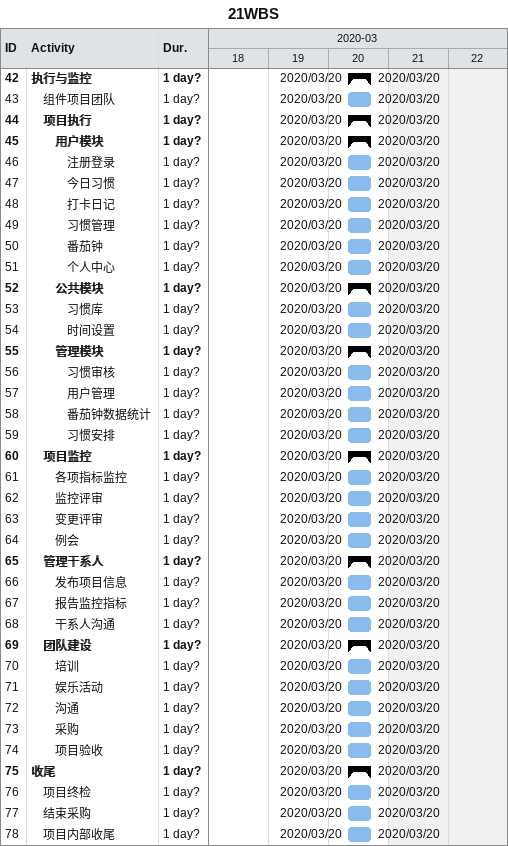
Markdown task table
21WBS

| ID | Level | Task | Duration | Start | Finish |
|---|---|---|---|---|---|
| 42 | 1 | **执行与监控** | 1d? | 2020-03-20 | 2020-03-20 |
| 43 | 2 | 组件项目团队 | 1d? | 2020-03-20 | 2020-03-20 |
| 44 | 2 | **项目执行** | 1d? | 2020-03-20 | 2020-03-20 |
| 45 | 3 | **用户模块** | 1d? | 2020-03-20 | 2020-03-20 |
| 46 | 4 | 注册登录 | 1d? | 2020-03-20 | 2020-03-20 |
| 47 | 4 | 今日习惯 | 1d? | 2020-03-20 | 2020-03-20 |
| 48 | 4 | 打卡日记 | 1d? | 2020-03-20 | 2020-03-20 |
| 49 | 4 | 习惯管理 | 1d? | 2020-03-20 | 2020-03-20 |
| 50 | 4 | 番茄钟 | 1d? | 2020-03-20 | 2020-03-20 |
| 51 | 4 | 个人中心 | 1d? | 2020-03-20 | 2020-03-20 |
| 52 | 3 | **公共模块** | 1d? | 2020-03-20 | 2020-03-20 |
| 53 | 4 | 习惯库 | 1d? | 2020-03-20 | 2020-03-20 |
| 54 | 4 | 时间设置 | 1d? | 2020-03-20 | 2020-03-20 |
| 55 | 3 | **管理模块** | 1d? | 2020-03-20 | 2020-03-20 |
| 56 | 4 | 习惯审核 | 1d? | 2020-03-20 | 2020-03-20 |
| 57 | 4 | 用户管理 | 1d? | 2020-03-20 | 2020-03-20 |
| 58 | 4 | 番茄钟数据统计 | 1d? | 2020-03-20 | 2020-03-20 |
| 59 | 4 | 习惯安排 | 1d? | 2020-03-20 | 2020-03-20 |
| 60 | 2 | **项目监控** | 1d? | 2020-03-20 | 2020-03-20 |
| 61 | 3 | 各项指标监控 | 1d? | 2020-03-20 | 2020-03-20 |
| 62 | 3 | 监控评审 | 1d? | 2020-03-20 | 2020-03-20 |
| 63 | 3 | 变更评审 | 1d? | 2020-03-20 | 2020-03-20 |
| 64 | 3 | 例会 | 1d? | 2020-03-20 | 2020-03-20 |
| 65 | 2 | **管理干系人** | 1d? | 2020-03-20 | 2020-03-20 |
| 66 | 3 | 发布项目信息 | 1d? | 2020-03-20 | 2020-03-20 |
| 67 | 3 | 报告监控指标 | 1d? | 2020-03-20 | 2020-03-20 |
| 68 | 3 | 干系人沟通 | 1d? | 2020-03-20 | 2020-03-20 |
| 69 | 2 | **团队建设** | 1d? | 2020-03-20 | 2020-03-20 |
| 70 | 3 | 培训 | 1d? | 2020-03-20 | 2020-03-20 |
| 71 | 3 | 娱乐活动 | 1d? | 2020-03-20 | 2020-03-20 |
| 72 | 3 | 沟通 | 1d? | 2020-03-20 | 2020-03-20 |
| 73 | 3 | 采购 | 1d? | 2020-03-20 | 2020-03-20 |
| 74 | 3 | 项目验收 | 1d? | 2020-03-20 | 2020-03-20 |
| 75 | 1 | **收尾** | 1d? | 2020-03-20 | 2020-03-20 |
| 76 | 2 | 项目终检 | 1d? | 2020-03-20 | 2020-03-20 |
| 77 | 2 | 结束采购 | 1d? | 2020-03-20 | 2020-03-20 |
| 78 | 2 | 项目内部收尾 | 1d? | 2020-03-20 | 2020-03-20 |
